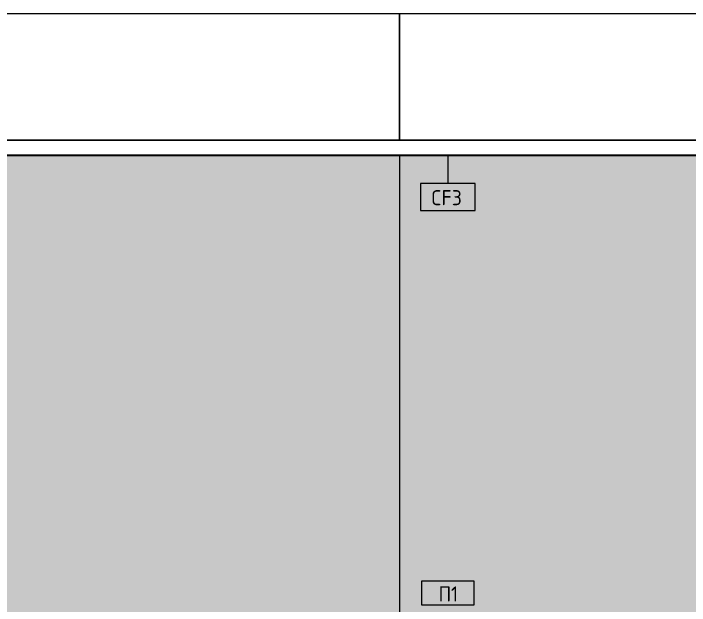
# Model space of a CAD drawing. Header units: millimetres. Extents: x 63201 to 101610, y -2505 to 12270.
# Drawn here: x 96380 to 98621, y 10309 to 12270 of the extents above; entities that cross this region are included whole.
import ezdxf

# ---------------------------------------------------------------- set-up
doc = ezdxf.new("R2010")
doc.units = ezdxf.units.MM
doc.layers.add('A-CLNG-FNSH-1', color=7, linetype='Continuous', lineweight=30, true_color=0x3c3c3c)
for name, color, linetype, lineweight in [('A-CLNG-IDEN', 7, 'Continuous', 9), ('A-FLOR', 7, 'Continuous', 9), ('A-FLOR-HRAL-IDEN', 7, 'Continuous', 9), ('A-WALL-PATT', 7, 'Continuous', 9), ('I-WALL', 7, 'Continuous', 9)]:
    doc.layers.add(name, color=color, linetype=linetype, lineweight=lineweight)
doc.styles.add('GOST Common_5', font='GOST_Common.ttf', dxfattribs={"height": 50})

# ---------------------------------------------------------------- blocks, each defined once
blk = doc.blocks.new('М_потолков - Марка_ Имя типа-25382930-Развертка 3_11-4')
at = {"layer": 'A-CLNG-IDEN'}
for p, q in [((3990.6, 11706.9), (3809.4, 11706.9)), ((3809.4, 11706.9), (3809.4, 11617.5)), ((3990.6, 11617.5), (3990.6, 11706.9)), ((3809.4, 11617.5), (3990.6, 11617.5))]:
    blk.add_line(p, q, dxfattribs=at)
blk = doc.blocks.new('М_ограждение - Типоразмер-25387795-Развертка 3_11-4')
at = {"layer": 'A-FLOR-HRAL-IDEN'}
for p, q in [((3987.5, 10389.4), (3812.5, 10389.4)), ((3812.5, 10389.4), (3812.5, 10310.5)), ((3987.5, 10310.5), (3987.5, 10389.4)), ((3812.5, 10310.5), (3987.5, 10310.5))]:
    blk.add_line(p, q, dxfattribs=at)

msp = doc.modelspace()

# ---------------------------------------------------------------- hatches: boundary and pattern name
at = {"layer": 'A-WALL-PATT'}
for points in [[(94072.7, 10200), (94072.7, 10206), (97659.2, 10206), (97659.2, 11800), (94061.2, 11800), (94061.2, 10200), (94071.2, 10200)], [(101579.2, 10200), (101579.2, 11800), (97659.2, 11800), (97659.2, 10206), (101567.7, 10206), (101567.7, 10200), (101574.4, 10200)]]:
    msp.add_hatch(color=256, dxfattribs=at).paths.add_polyline_path(points)

# ---------------------------------------------------------------- linework, layer by layer
at = {"layer": 'A-CLNG-FNSH-1'}
for p, q in [((101579.2, 11850), (94061.2, 11850)), ((101579.2, 11801), (94061.2, 11801)), ((94061.2, 11800), (101579.2, 11800))]:
    msp.add_line(p, q, dxfattribs=at)
at = {"layer": 'A-CLNG-IDEN'}
msp.add_line((97820.2, 11800), (97820.2, 11706.9), dxfattribs=at)
at = {"layer": 'A-FLOR'}
msp.add_line((94040.1, 12270), (101600.5, 12270), dxfattribs=at)
at = {"layer": 'I-WALL'}
for p, q in [((97659.2, 11850), (97659.2, 12270)), ((97660.2, 12270), (97660.2, 11850)), ((97659.2, 11800), (97659.2, 10206))]:
    msp.add_line(p, q, dxfattribs=at)

# ---------------------------------------------------------------- block references
at = {"layer": 'A-CLNG-IDEN'}
msp.add_blockref('М_потолков - Марка_ Имя типа-25382930-Развертка 3_11-4', (93920.2, 0), dxfattribs=at)
at = {"layer": 'A-FLOR-HRAL-IDEN'}
msp.add_blockref('М_ограждение - Типоразмер-25387795-Развертка 3_11-4', (93920.2, 0), dxfattribs=at)

# ---------------------------------------------------------------- texts
at = {"layer": 'A-CLNG-IDEN', "insert": (97764.5, 11684.8), "char_height": 50, "width": 130.274, "attachment_point": 1, "style": 'GOST Common_5'}
msp.add_mtext('CF3', dxfattribs=at)
at = {"layer": 'A-FLOR-HRAL-IDEN', "char_height": 50, "attachment_point": 1, "style": 'GOST Common_5'}
for s, insert, width in [('\\fGOST Common|b0|i0|c204|p34|;П', (97789, 10371.9), 50.105), ('\\fGOST Common|b0|i0|c204|p34|;1', (97830.3, 10371.9), 30.063)]:
    msp.add_mtext(s, dxfattribs=dict(at, insert=insert, width=width))

doc.saveas('drawing.dxf')
